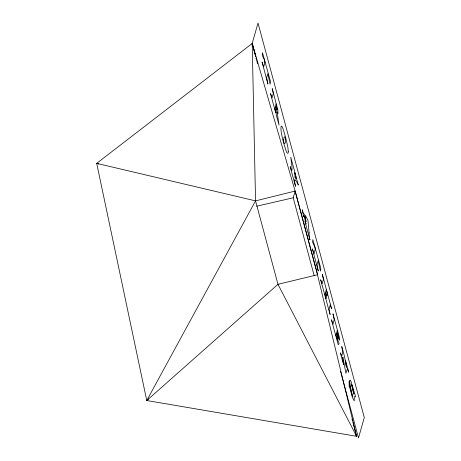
<?xml version="1.0" encoding="UTF-8"?>
<svg xmlns="http://www.w3.org/2000/svg" width="461" height="461" viewBox="0 0 461 461"><rect width="100%" height="100%" fill="white"/><g stroke="black" fill="none" stroke-linecap="round" stroke-linejoin="round"><path stroke-width="0.69" d="M252.225 45.616L252.207 43.455L258.016 23.05L364.299 417.545L358.491 437.95L341.463 374.747M314.177 275.597L293.219 197.804L295.132 191.073L252.207 43.455L96.701 163.367L146.754 400.523L356.584 436.302L317.491 274.762L295.132 191.073L255.544 200.881L96.701 163.367L98.775 163.943M148.396 399.128L146.754 400.523L255.544 200.881L252.207 43.455L255.763 56.651M146.754 400.523L277.977 284.31L317.491 274.762M256.604 206.223L293.219 197.804M355.546 434.412L356.584 436.302L352.919 422.385M356.584 436.302L277.977 284.31L255.544 200.881M295.132 191.073L317.589 274.422M256.137 58.04L256.696 60.126M257.071 61.515L257.63 63.595M340.523 371.272L341.088 373.358M252.207 43.455L255.348 55.274M256.086 58.057L256.639 60.143M257.007 61.532L257.561 63.618M351.997 418.911L352.55 420.997M264.885 62.477L263.657 66.92L262.067 61.964L267.893 84.081L266.648 77.627L267.818 73.674L270.071 84.19L270.503 82.173L270.25 80.629L262.499 52.715C260.949 56.109 265.236 58.801 264.885 62.477M309.095 232.523L309.216 236.176L309.976 239.933L305.049 221.833L304.998 221.349L306.052 224.063L304.318 216.509L303.937 215.61L303.69 216.618L303.396 215.731L302.283 209.749L303.292 213.328L305.574 215.811L307.942 220.202L309.095 232.523M315.243 249.395L314.016 253.838L312.425 248.882L318.251 270.999L317.007 264.545L318.176 260.592L320.43 271.108L320.862 269.091L320.608 267.547L312.858 239.634C311.308 243.022 315.595 245.719 315.243 249.395M326.912 291.525C328.52 299.852 324.63 293.743 326.175 289.836L326.849 291.335L322.354 274.26L323.392 279.464L322.147 283.751L320.649 279.775L325.426 297.207L324.993 294.423L325.478 292.764L325.846 293.697L326.572 297.045L326.106 298.763L325.512 297.495L325.587 298.031L330.105 314.5L329.039 309.296L330.191 304.934L331.655 308.847L326.912 291.525M335.873 334.807L337.037 338.795L338.927 342.8L339.042 343.785L338.241 344.69L331.528 320.13L331.511 319.767L333.032 324.244L334.185 319.548L332.951 313.814L339.619 338.172L339.722 339.238L339.215 340.316L337.152 330.635L336.812 332.479L338.195 338.144L337.74 339.123L336.611 332.98L335.873 334.807M288.246 151.404C288.701 154.954 286.373 152.879 286.154 150.833C283.861 144.155 281.965 137.297 280.991 130.296C280.323 114.518 288.396 147.704 288.01 148.765A8.932 1.279 77.1 0 1 288.246 151.404M345.548 360.64L346.436 367.365L344.621 356.837L341.745 346.551L342.794 351.933L341.734 356.007L340.466 352.815L340.449 353.212L343.681 364.789L342.748 359.839L342.857 356.97L345.9 373.301L347.398 368.714L348.649 372.24L348.695 371.854L345.548 360.64M349.68 380.815L350.147 385.425L352.544 396.495L350.36 388.669L349.058 381.299L349.202 386.52L349.795 387.396L352.279 397.14L354.215 400.943L354.284 396.639L355.546 396.881L355.356 395.826L351.04 381.478L350.262 380.031L349.68 380.815M275.805 112.668L275.741 112.962L270.613 93.992L270.578 93.537L272.094 97.767L273.333 93.468L272.221 88.564L277.822 109.851L278.052 113.446L277.096 111.833L279.038 125.023L276.254 114.933L276.104 110.26L275.482 106.71L274.842 108.468L275.805 112.668M295.714 175.704L296.06 178.88L295.023 177.646L294.688 172.685L295.426 174.598L295.392 174.125L290.753 157.224L291.894 165.954L292.095 169.21L291.68 170.639L290.292 166.554L290.251 166.986L295.518 186.348L294.389 180.649L294.838 179.387L297.374 182.931L298.307 185.051L295.714 175.704M353.858 393.654L353.789 394.155L351.576 384.278L353.858 393.654M283.688 139.378C283.665 140.426 283.417 143.918 284.875 143.469C286.627 141.827 284.875 132.111 283.688 139.378M277.09 109.436L276.923 110.133L275.643 105.869L276.024 103.811L277.09 109.436M304.669 216.071L306 221.649L305.539 217.408L304.669 216.071"/></g></svg>
